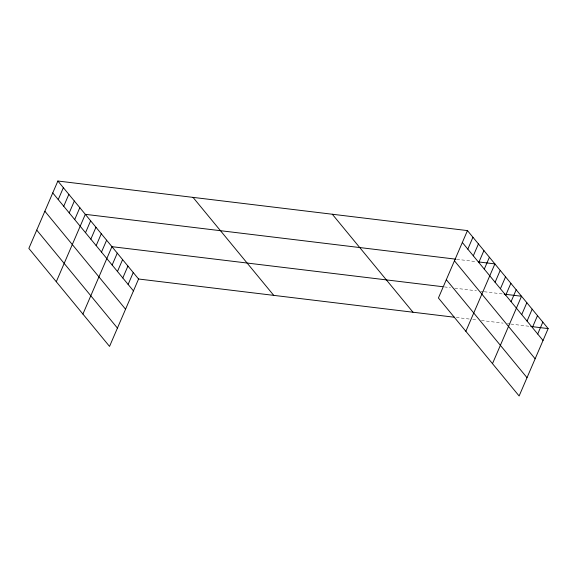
<?xml version="1.0" encoding="UTF-8"?>
<svg xmlns="http://www.w3.org/2000/svg" width="577" height="577" viewBox="0 0 577 577"><rect width="100%" height="100%" fill="white"/><g stroke="black" fill="none" stroke-linecap="round" stroke-linejoin="round"><path stroke-width="0.43" stroke-dasharray="2.88 2.16" d="M456.768 259.297L475.83 261.605M444.413 286.913L450.471 287.649M454.806 288.168L476.465 290.794M480.8 291.313L483.396 291.63M484.262 291.738L502.459 293.938M456.313 317.465L469.303 319.038M472.772 319.456L477.107 319.983M481.434 320.502L503.094 323.127M507.428 323.654L510.025 323.964M510.897 324.072L529.953 326.38"/><path stroke-width="0.87" d="M57.873 181.019L28.85 248.42L109.543 346.402L138.574 279.008L57.873 181.019L467.457 230.598L548.15 328.58L519.127 395.981L438.426 297.992L467.457 230.598M58.241 199.577L63.362 187.684M63.73 206.241L68.851 194.348M69.218 212.906L74.339 201.012M74.707 219.563L79.828 207.677M56.286 281.735L85.309 214.334L455.902 259.188M85.519 232.697L90.639 220.803M90.841 239.159L95.962 227.273M96.171 245.629L101.292 233.735M101.494 252.099L106.615 240.205M82.915 314.068L111.945 246.675L442.674 286.704M112.147 265.031L117.268 253.137M117.47 271.5L122.591 259.607M122.8 277.963L127.921 266.069M128.123 284.432L133.244 272.539M467.817 249.149L472.938 237.255M473.306 255.813L478.427 243.92M478.795 262.477L483.915 250.584M484.283 269.142L489.404 257.248M465.863 331.306L494.893 263.913L478.427 261.915M495.095 282.268L500.216 270.375M500.425 288.738L505.546 276.845M505.748 295.2L510.869 283.314M511.071 301.67L516.191 289.777M492.491 363.64L521.521 296.246L504.19 294.147M521.723 314.602L526.844 302.709M527.053 321.072L532.174 309.178M532.376 327.534L537.497 315.648M537.706 334.004L542.827 322.11M138.574 279.008L454.575 317.256M530.818 326.481L548.15 328.58M462.336 242.484L543.029 340.473M454.445 260.804L535.139 358.786M446.317 279.679L527.01 377.661M332.294 214.233L412.988 312.222M193.035 197.384L273.736 295.366M52.752 192.913L133.453 290.895M44.869 211.232L125.562 309.214M36.74 230.1L117.434 328.089"/></g></svg>
